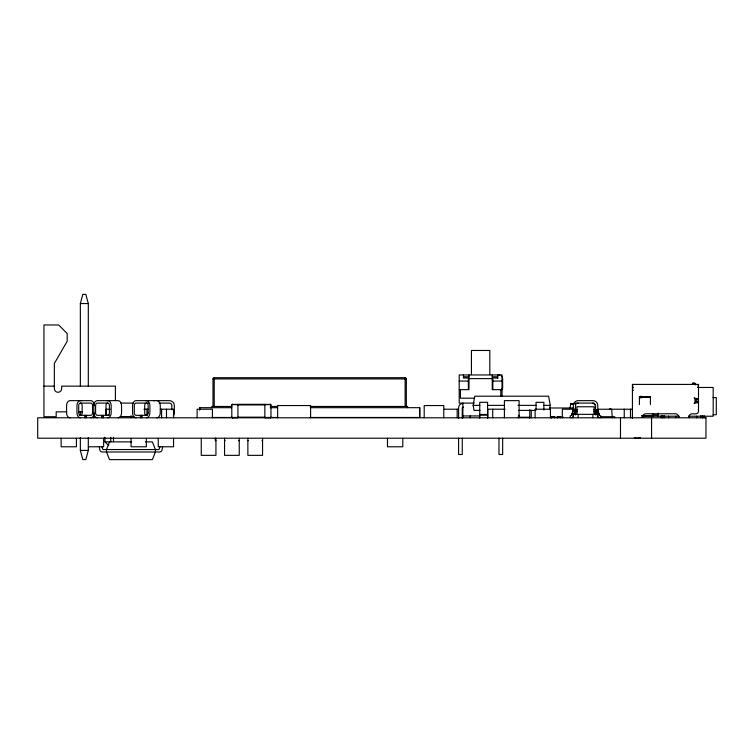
<?xml version="1.0" encoding="UTF-8"?>
<svg xmlns="http://www.w3.org/2000/svg" width="754" height="754" viewBox="0 0 754 754"><rect width="100%" height="100%" fill="white"/><g stroke="black" fill="none" stroke-linecap="round" stroke-linejoin="round"><path stroke-width="1.13" d="M575.425 414.983L575.632 403.098L593.153 403.098L595.575 405.332L595.603 414.983M597.95 412.447L598.214 409.243L632.531 409.215M695.48 384.276C696.065 382.844 691.691 381.958 692.426 384.125L695.48 384.276A3.035 3.035 0 0 0 695.518 384.945L695.527 383.899M570.043 408.103L570.731 403.767L574.341 403.71M479.921 410.393L474.04 410.393L473.154 405.369L474.766 396.199L548.629 396.199L550.241 405.369L549.534 409.384M159.971 446.83L158.981 449.535L102.912 449.535L101.922 446.83M162.619 446.67L162.025 449.968A2.45 2.45 0 0 1 159.622 451.985L102.271 451.985A2.45 2.45 0 0 1 99.867 449.968L99.274 446.67M695.565 383.711L694.717 384.238M80.348 386.142L80.348 303.551L82.808 294.371L85.843 294.371L88.303 303.551L88.303 386.142M88.303 437.537L88.303 450.392L85.843 459.563L82.808 459.563L80.348 450.392L80.348 437.537M231.808 404.936L232.421 404.323L231.808 404.936L231.808 417.169L232.421 417.782L231.808 417.169M270.969 417.169L270.356 417.782L270.969 417.169L270.969 404.936L270.356 404.323L270.969 404.936M570.222 417.782L570.222 415.944L571.551 415.322L573.266 410.28L577.432 409.856M573.606 414.973L574.699 411.693L577.432 411.693M571.551 415.322L573.266 410.28M574.699 411.693L572.776 417.358L572.003 417.782M109.528 441.891L106.474 449.535L106.474 451.985L109.528 459.629L152.365 459.629L155.418 451.985L155.418 449.535L152.365 441.891L145.418 441.891M573.163 410.487L574.039 409.856M694.066 403.56L696.065 401.562L698.506 401.562L695.678 401.939M570.938 403.71L570.542 404.059L573.869 404.059M641.852 415.708L642.38 415.614M694.566 403.06L698.506 402.627M698.506 399.13L695.678 399.328L698.506 399.705L696.065 399.705L694.095 397.735M695.376 402.25L698.506 402.136M573.813 409.884L575.114 409.856M80.348 303.551L88.303 303.551M463.484 376.783L468.988 376.783M492.239 376.783L497.744 376.783M212.996 406.463L212.996 378.932A1.225 1.225 0 0 1 214.221 377.707L405.115 377.707A1.225 1.225 0 0 1 406.34 378.932L406.34 406.463M497.744 378.008L492.852 378.008L492.852 389.639M468.988 378.621L492.239 378.621M212.996 378.932L406.34 378.932M459.205 381.072L468.375 381.072M492.852 381.072L502.032 381.072M43.939 386.142L54.345 386.142M632.427 387.471L633.143 387.471M697.789 387.471L713.19 387.471L713.19 416.227L688.591 416.227M501.74 388.414L502.645 388.414L502.645 378.621A3.676 3.676 0 0 0 501.57 376.029M459.205 389.639L468.988 389.639L468.988 374.955M502.032 389.639L492.239 389.639L492.239 374.955M632.427 390.525L633.143 390.525M639.411 397.254L650.419 397.254M712.964 397.594L716.3 397.594L716.3 414.719L713.058 414.719M474.266 398.206L460.43 398.206L460.43 389.639M80.424 403.098A2.45 1.734 -90 0 1 82.158 405.548L82.158 412.89A2.45 1.734 -90 0 1 80.424 415.331A2.45 1.734 -90 0 1 78.699 412.89L78.699 405.548A2.45 1.734 -90 0 1 80.424 403.098L90.81 403.098A2.45 1.734 -90 0 1 92.544 405.548L92.544 412.89A2.45 1.734 -90 0 1 90.81 415.331L79.217 415.331M107.699 403.098A2.45 1.734 -90 0 0 105.975 405.548L105.975 412.89A2.45 1.734 -90 0 0 107.699 415.331A2.45 1.734 -90 0 0 109.434 412.89L109.434 405.548A2.45 1.734 -90 0 0 107.699 403.098L97.323 403.098A2.45 1.734 -90 0 0 95.588 405.548L95.588 412.89A2.45 1.734 -90 0 0 97.323 415.331L109.349 415.331M120.819 403.098L133.307 403.098M148.727 403.098L136.031 403.098A2.45 1.734 -90 0 0 134.306 405.548L134.306 412.89A2.45 1.734 -90 0 0 136.031 415.331L147.36 415.331M159.245 403.098L169.414 403.098A2.45 2.45 0 0 1 171.855 405.548L171.855 409.742M474.323 403.098L459.205 403.098L459.205 374.955L502.032 374.955L502.032 396.368M463.484 403.465L462.871 403.465A4.279 4.279 0 0 0 458.592 407.744L458.592 418.263M570.731 403.767L574.237 403.767M232.421 404.398L237.925 404.398M264.852 404.398L270.356 404.398M232.421 404.625L237.925 404.625M264.852 404.625L270.356 404.625M237.925 404.936L264.852 404.936M473.154 405.369L479.761 405.369M487.593 405.369L504.52 405.369M517.998 405.369L536.047 405.369M543.879 405.369L550.241 405.369M231.789 406.463L211.77 406.463L211.77 407.688M270.394 406.463L277.463 406.463M310.252 406.463L407.565 406.463L407.565 407.688M463.484 407.132L462.259 407.744L462.259 418.263M462.871 407.499L463.484 407.499M231.704 407.688L199.537 407.688L199.537 409.865M270.205 407.688L277.425 407.688M310.252 407.688L419.799 407.688L419.799 417.48L310.252 417.48M549.383 407.989L573.86 407.989M110.141 409.215L105.984 409.215L105.984 414.568M143.976 409.215L148.142 409.215M160.376 409.215L173.561 409.215L173.561 417.782M444.238 409.215L458.253 409.215M505.123 409.215L487.81 409.215L487.81 417.782M575.274 409.215L562.333 409.215L562.333 417.782M593.605 409.856L597.62 410.101L599.581 415.52L600.815 415.944L600.815 417.782M518.761 410.393L535.236 410.393M593.605 411.693L596.339 411.693L597.62 415.473M66.748 411.844L56.182 411.844L56.182 416.736L43.939 416.736L43.939 324.965L58.623 324.965L67.191 333.522L67.191 341.251L54.345 363.503L54.345 388.593A3.676 3.676 0 0 0 58.011 392.269A3.676 3.676 0 0 0 61.687 388.593L61.687 386.142L115.409 386.142L115.409 400.261M78.501 411.844L82.62 411.844M652.521 414.389L653.228 414.389A1.225 1.188 -90 0 1 652.04 415.614L642.135 415.614M479.761 414.446L487.593 414.446M653.228 415.002L658.129 415.002M479.761 415.209L487.593 415.209M519.091 415.331L518.488 415.331L518.488 417.782M462.871 415.944L480.044 415.944M679.213 416.227L641.984 416.199M120.216 416.557L133.91 416.557M551.56 416.557L551.589 417.782L551.56 416.557L554.501 416.557L554.501 417.782M557.677 416.557L557.706 417.782L557.677 416.557L560.618 416.557L560.618 417.782M600.995 416.736L614.736 416.708L614.736 417.782M237.925 417.169L264.852 417.169M518.102 417.245L529.751 417.245M550.552 417.169L558.714 417.169M561.042 417.169L563.37 417.169M212.487 417.48L237.925 417.471M264.852 417.471L277.274 417.48M232.421 417.697L237.925 417.697M264.852 417.697L270.356 417.697M215.936 440.666L215.324 440.666L215.324 438.215M224.56 440.666L225.173 440.666M238.641 440.666L239.244 440.666M247.877 440.666L248.49 440.666M261.949 440.666L262.562 440.666M104.938 437.263L104.938 441.825L131.526 441.891M108.812 444.879L108.001 444.879L104.938 441.825M88.331 446.783L103.628 446.783L103.628 438.215M80.348 450.392L88.303 450.392M698.506 387.471L697.94 387.415M595.914 409.856L597.225 409.884M694.566 398.206L698.506 398.64M596.998 409.856L597.865 410.487M599.025 417.782L598.158 417.151L596.339 411.693M597.771 410.28L599.581 415.52M611.673 409.243L612.286 417.782M704.066 415.605L704.066 417.782M700.834 415.605L700.834 417.782M698.185 384.408L698.185 387.471M696.724 416.151L696.724 417.782M696.065 399.705L696.065 401.562M695 398.64L695 402.627M689.382 416.151L689.382 417.782M675.914 416.151L675.914 417.782M668.572 416.151L668.572 417.782M664.462 415.605L664.462 417.782M661.23 415.605L661.23 417.782M658.129 413.003L658.129 416.227M653.228 413.899L653.228 416.227M651.569 417.782L651.569 438.215M650.419 404.625L650.419 396.642L639.411 396.642L639.411 404.625M640.994 396.029L640.994 398.235M632.757 384.408L632.757 390.525M632.427 418.347L632.427 384.408L698.506 384.408L698.506 411.326C698.402 414.398 694.443 413.937 692.389 413.776A3.676 3.676 0 0 0 688.722 417.452M630.485 409.215L630.485 417.782M624.246 409.215L624.246 417.782M620.485 417.782L620.485 438.215M597.799 410.789L597.799 405.548A4.892 4.892 0 0 0 592.898 400.647L578.214 400.647A4.892 4.892 0 0 0 573.323 405.548L573.323 409.742M597.752 417.782L597.752 414.351L573.285 414.351L573.285 417.782M594.086 414.351L594.086 406.764L576.951 406.764L576.951 414.351M592.861 414.351L592.861 417.782M578.177 414.351L578.177 417.782M550.429 417.782L550.429 409.215L535.133 409.215L535.133 417.782M543.879 410.035L543.879 402.316L536.047 402.316L536.047 410.035M531.25 410.289L531.25 417.782M529.751 409.686L529.751 418.225M519.091 417.782L519.091 400.647L504.407 400.647L504.407 417.782M502.645 438.131L502.645 454.492L498.969 454.492L498.969 438.131M500.807 389.639L500.807 396.057M497.744 374.955L497.744 378.338M492.701 409.215L492.701 417.782M489.798 374.634L489.798 350.478L471.438 350.478L471.438 374.634M487.593 418.225L487.593 402.316L479.761 402.316L479.761 418.225M470.213 415.944L470.213 417.782M468.375 389.639L468.375 378.008L463.484 378.008L463.484 374.955M462.871 403.098L462.871 417.782M462.259 438.131L462.259 454.492L458.592 454.492L458.592 438.131M457.178 409.215L457.178 417.782M443.786 417.782L443.786 405.548L424.2 405.548L424.2 417.782M419.648 407.688L419.648 417.48M405.115 377.707L405.115 406.463M402.787 438.215L402.787 446.783L387.49 446.783L387.49 438.215M310.601 417.782L310.601 405.548L277.651 405.548L277.651 417.782M264.852 417.782L264.852 404.323L237.925 404.323L237.925 417.782M262.562 438.215L262.562 455.35L247.877 455.35L247.877 438.215M239.244 438.215L239.244 455.35L224.56 455.35L224.56 438.215M215.936 438.215L215.936 455.35L201.252 455.35L201.252 438.215M214.221 377.707L214.221 406.463M212.411 417.782L212.411 409.215L197.114 409.215L197.114 417.782M199.678 407.688L199.678 409.865M173.561 438.215L173.561 446.783L158.265 446.783L158.265 438.215M166.493 409.215L166.493 417.782M161.601 409.215L161.601 417.782M146.917 409.215L146.917 415.642M146.361 438.215L146.361 446.783L131.064 446.783L131.064 438.215M142.091 415.331L142.091 417.782M141.224 415.331L141.224 417.782M140.357 415.331L140.357 417.782M131.064 415.642L131.064 417.782M113.505 437.263L113.505 441.825M110.753 437.263L110.753 441.825M103.373 415.331L103.373 417.782M102.506 415.331L102.506 417.782M101.649 415.331L101.649 417.782M93.741 414.568L93.741 417.782M86.484 415.331L86.484 417.782M85.617 415.331L85.617 417.782M84.75 415.331L84.75 417.782M80.348 411.844L80.348 415.35M76.427 438.215L76.427 446.783L61.131 446.783L61.131 438.215M592.898 403.098A2.45 2.45 0 0 1 595.349 405.548L595.349 412.89A2.45 2.45 0 0 1 595.264 413.522M576.49 403.814A2.45 2.45 0 0 1 578.214 403.098M597.677 413.974A4.892 4.892 0 0 1 597.309 415.011M153.637 400.77A4.892 4.892 0 0 1 154.73 400.647M173.241 415.935A4.892 4.892 0 0 0 174.306 412.89L174.306 405.548A4.892 4.892 0 0 0 169.414 400.647L136.031 400.647A4.892 3.459 -90 0 0 132.572 405.548L132.572 412.89A4.892 3.459 -90 0 0 136.031 417.782M80.424 417.782A4.892 3.459 -90 0 1 76.965 412.89L76.965 405.548A4.892 3.459 -90 0 1 81.196 400.77M70.047 417.782A4.892 3.459 -90 0 1 66.578 412.89L66.578 405.548A4.892 3.459 -90 0 1 70.047 400.647L90.81 400.647A4.892 3.459 -90 0 1 94.269 405.548M94.269 412.89A4.892 3.459 -90 0 1 90.81 417.782M156.804 417.782A4.892 3.459 -90 0 0 160.263 412.89L160.263 405.548A4.892 3.459 -90 0 0 156.804 400.647M146.417 417.782A4.892 3.459 -90 0 0 149.876 412.89L149.876 405.548A4.892 3.459 -90 0 0 145.645 400.77M97.323 417.782A4.892 3.459 -90 0 1 93.854 412.89L93.854 405.548A4.892 3.459 -90 0 1 97.323 400.647L118.086 400.647A4.892 3.459 90 0 1 121.545 405.548L121.545 412.89A4.892 3.459 -90 0 1 118.086 417.782M107.699 417.782A4.892 3.459 -90 0 0 111.168 412.89L111.168 405.548A4.892 3.459 -90 0 0 106.936 400.77M498.969 374.955A3.676 3.676 0 0 1 499.921 375.077M638.855 437.678A4.279 4.279 0 0 1 634.566 437.678M652.361 415.002A1.225 1.188 -90 0 1 651.333 415.614M642.219 417.452A3.676 3.676 0 0 1 645.886 413.776L675.254 413.776A3.676 3.676 0 0 1 678.93 417.452M640.382 437.763A3.676 3.676 0 0 1 638.544 438.253M636.103 438.253A3.676 3.676 0 0 1 634.265 437.763M645.961 415.605A3.789 3.789 0 0 1 643.285 416.717M610.938 409.215L609.468 409.243L610.938 409.215M705.961 417.782L37.7 417.782L37.7 438.215L705.961 438.215L705.961 417.782M702.474 417.782L702.464 415.605L702.474 417.782M662.841 417.782L662.841 415.605L662.823 417.782M148.152 412.89L148.152 405.548A2.45 1.734 -90 0 0 146.417 403.098A2.45 1.734 -90 0 0 144.693 405.548L144.693 412.89A2.45 1.734 -90 0 0 146.417 415.331A2.45 1.734 -90 0 0 148.152 412.89"/></g></svg>
